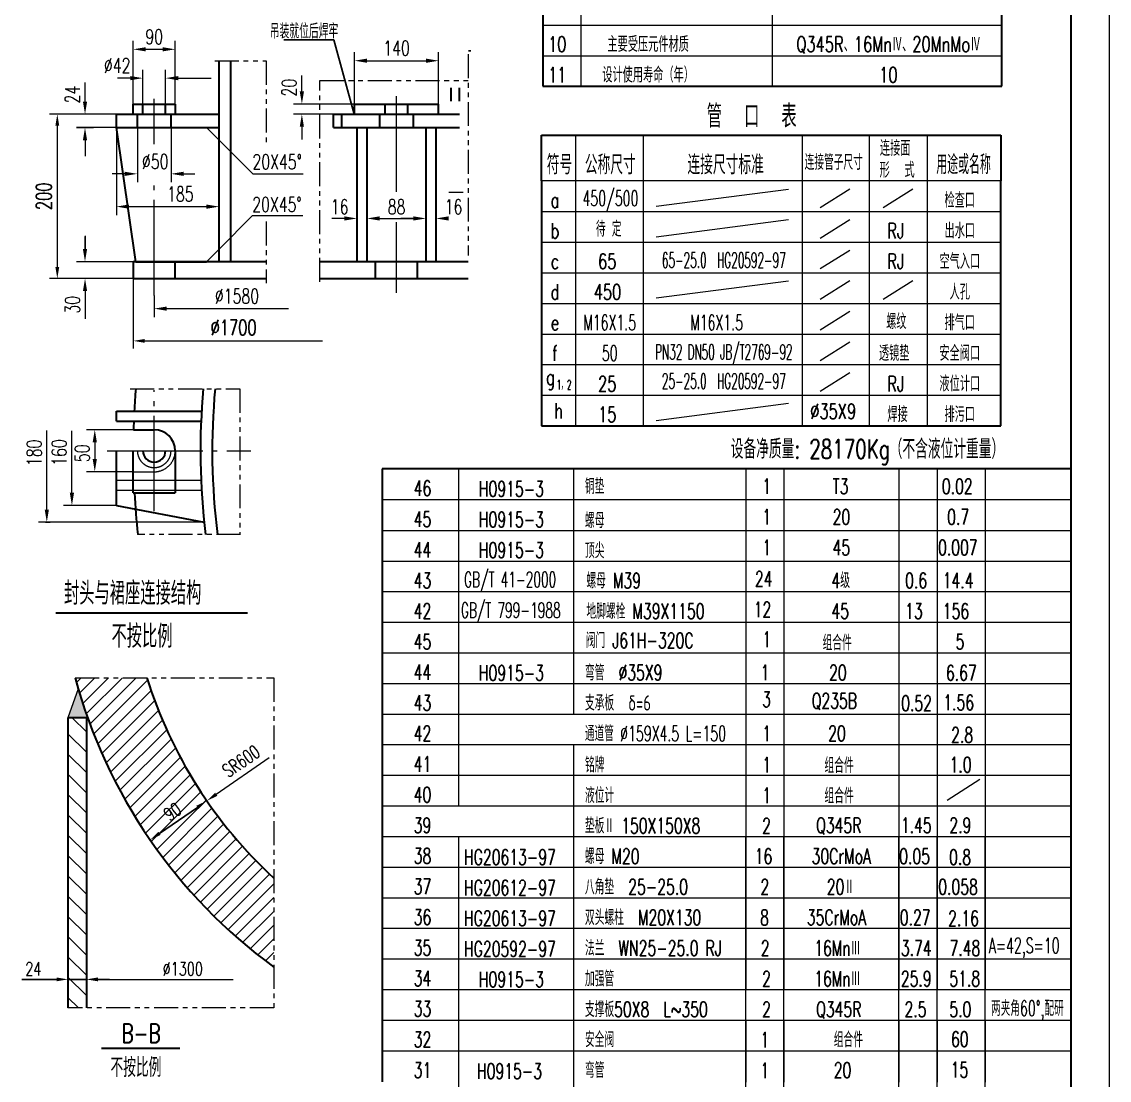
# Model space of a CAD drawing. Header units: millimetres. Extents: x -46692 to 54634, y -206081 to -6208.
# Drawn here: x 51792 to 54634, y -11484 to -8718 of the extents above; entities that cross this region are included whole.
import ezdxf
from ezdxf.enums import TextEntityAlignment as Align

# ---------------------------------------------------------------- set-up
doc = ezdxf.new("R2010")
doc.units = ezdxf.units.MM
doc.header["$LTSCALE"] = 100
for name, pattern in [('CENTER', [6.25, 5, -0.5, 0.25, -0.5]), ('DASHDOT-M', [36, 30, -3, 0, -3]), ('DASHDOT-S', [14, 10, -2, 0, -2]), ('DASHED', [5, 4, -1]), ('PHANTOM', [2.5, 1.25, -0.25, 0.25, -0.25, 0.25, -0.25])]:
    doc.linetypes.add(name, pattern=pattern)
doc.layers.get('0').update_dxf_attribs({"linetype": 'CONTINUOUS', "lineweight": 20})
doc.layers.get('DEFPOINTS').update_dxf_attribs({"linetype": 'CONTINUOUS', "lineweight": 20})
for name, color, linetype in [('$RECOVER_041021080851-26', 7, 'CONTINUOUS'), ('$RECOVER_041021080851-27', 7, 'CONTINUOUS'), ('$RECOVER_041021080851-32', 7, 'CONTINUOUS'), ('$RECOVER_041021080851-33', 7, 'CONTINUOUS')]:
    doc.layers.add(name, color=color, linetype=linetype)
for name, color, linetype, lineweight in [('1', 7, 'CONTINUOUS', 20), ('2', 4, 'CONTINUOUS', 35), ('3中心线层', 1, 'CENTER', 20), ('4虚线层', 6, 'DASHED', 20), ('5剖面线层', 2, 'CONTINUOUS', 20), ('9双点划线层', 6, 'PHANTOM', 20), ('CDR_DIM', 7, 'CONTINUOUS', 20), ('CDR_DWG3', 1, 'DASHDOT-M', 20), ('CDR_TEXT', 7, 'CONTINUOUS', 20)]:
    doc.layers.add(name, color=color, linetype=linetype, lineweight=lineweight)
doc.styles.add('HZ', font='romans.shx', dxfattribs={"width": 0.7, "bigfont": 'HZ.shx'})
doc.styles.get("Standard").update_dxf_attribs({"font": 'isocp.shx', "width": 0.707, "bigfont": 'hztxt.shx'})
doc.dimstyles.get("Standard").update_dxf_attribs({"dimtxt": 0.18, "dimasz": 0.18, "dimexe": 0.18, "dimexo": 0.0625, "dimgap": 0.09, "dimtad": 0, "dimtih": 1, "dimtoh": 1, "dimdec": 4, "dimzin": 0, "dimdsep": 46, "dimtxsty": 'Standard', "dimcen": 0.09, "dimadec": 0, "dimazin": 0, "dimtfac": 1, "dimtdec": 4, "dimtofl": 0, "dimtmove": 0, "dimatfit": 3, "dimfxl": 0, "dimtolj": 1, "dimtzin": 0, "dimarcsym": 0})

# ---------------------------------------------------------------- blocks, each defined once
blk = doc.blocks.new('*D113')
at = {"layer": 'CDR_DIM', "color": 0, "lineweight": -2, "ltscale": 0.05}
for p, q in [((52275.6, -10754.1), (52278.4, -10758.3)), ((52250.9, -10771.2), (52152, -10839.2)), ((52127.3, -10856.2), (52130.1, -10860.3))]:
    blk.add_line(p, q, dxfattribs=at)
at = {"layer": 'CDR_DIM', "color": 0, "ltscale": 0.05}
for points in [[(52248, -10767), (52253.7, -10775.3), (52275.6, -10754.1)], [(52149.2, -10835.1), (52154.8, -10843.3), (52127.3, -10856.2)]]:
    blk.add_solid(points, dxfattribs=at)
at = {"layer": 'DEFPOINTS', "color": 0, "ltscale": 0.05}
for p in [(52275.6, -10754.1), (52127.3, -10856.2), (52127.3, -10856.2)]:
    blk.add_point(p, dxfattribs=at)
at = {"layer": 'CDR_DIM', "color": 0, "ltscale": 0.05, "insert": (52185.9, -10782.5), "char_height": 35, "attachment_point": 5, "rotation": 34.529, "style": 'HZ'}
blk.add_mtext('\\A1;90', dxfattribs=at)
blk = doc.blocks.new('*D44')
at = {"layer": 'CDR_DIM', "color": 0, "lineweight": -2, "ltscale": 0.05}
for p, q in [((51882.9, -11220.8), (51792, -11220.8)), ((51912.9, -11220.8), (51912.9, -11215.8)), ((51960.9, -11220.8), (51912.9, -11220.8)), ((51960.9, -11220.8), (51960.9, -11225.8)), ((51990.9, -11220.8), (52020.9, -11220.8))]:
    blk.add_line(p, q, dxfattribs=at)
at = {"layer": 'CDR_DIM', "color": 0, "ltscale": 0.05}
for points in [[(51882.9, -11215.8), (51882.9, -11225.8), (51912.9, -11220.8)], [(51990.9, -11215.8), (51990.9, -11225.8), (51960.9, -11220.8)]]:
    blk.add_solid(points, dxfattribs=at)
at = {"layer": 'DEFPOINTS', "color": 0, "ltscale": 0.05}
for p in [(51912.9, -11220.8), (51912.9, -11220.8), (51960.9, -11220.8)]:
    blk.add_point(p, dxfattribs=at)
at = {"layer": 'CDR_DIM', "color": 0, "ltscale": 0.05, "insert": (51822.4, -11193.3), "char_height": 35, "attachment_point": 5, "style": 'HZ'}
blk.add_mtext('\\A1;24', dxfattribs=at)

msp = doc.modelspace()

# ---------------------------------------------------------------- hatches: boundary and pattern name
at = {"layer": '5剖面线层', "ltscale": 0.05}
h = msp.add_hatch(dxfattribs=at)
h.set_pattern_fill('ANSI31', color=256, scale=8, style=0)
h.set_pattern_definition([(45, (-3969.93, -1656.022), (-17.960512, 17.960512), [])])
h.paths.add_polyline_path([(52450.378, -11188.454), (52450.378, -10955.831, -0.13123948), (52119.055, -10432.633), (51931.624, -10432.633, 0.17092379)])
h.paths.add_polyline_path([(52147.431, -10777.082), (52194.527, -10744.679), (52224.285, -10787.93), (52177.189, -10820.334)], flags=24)
at = {"layer": 'CDR_DIM', "ltscale": 0.05}
h = msp.add_hatch(dxfattribs=at)
h.set_pattern_fill('ANSI38', color=256, style=0)
h.set_pattern_definition([(45, (34300.463, 174616.28945), (-0.08838834765, 0.08838834765), []), (135, (34300.463, 174616.28945), (-0.265165042945, 0.08838834765), [0.3125, -0.1875])])
h.paths.add_polyline_path([(51939.583, -10460.993), (51912.859, -10536.993), (51964.198, -10536.993, -0.01447528)])

# ---------------------------------------------------------------- linework, layer by layer
at = {"layer": '$RECOVER_041021080851-26'}
for p, q in [((52274.615, -8994.48), (52307.582, -9027.447)), ((52307.582, -9312.064), (52274.615, -9345.031))]:
    msp.add_line(p, q, dxfattribs=at)
at = {"layer": '$RECOVER_041021080851-32'}
for p, q in [((52607.206, -8765.439), (52476.597, -8765.439)), ((52660.53, -8959.307), (52607.206, -8765.333))]:
    msp.add_line(p, q, dxfattribs=at)
at = {"layer": '$RECOVER_041021080851-33'}
msp.add_line((52959.62, -8793.728), (52965.115, -8793.728), dxfattribs=at)
for p, q in [((53253.175, -8646.577), (53253.175, -8726.577)), ((53753.175, -8646.577), (53753.175, -8726.577)), ((53153.175, -8726.577), (54353.175, -8726.577)), ((53253.175, -8726.577), (53253.175, -8806.577)), ((53753.175, -8726.577), (53753.175, -8806.577)), ((53153.175, -8806.577), (54353.175, -8806.577)), ((53253.175, -8806.577), (53253.175, -8886.577)), ((53753.175, -8806.577), (53753.175, -8886.577)), ((53239.353, -9014.044), (53239.353, -9134.044)), ((53415.517, -9014.044), (53415.517, -9134.044)), ((53831.24, -9014.044), (53831.24, -9134.044)), ((54006.447, -9014.044), (54006.447, -9134.044)), ((54157.85, -9014.044), (54157.85, -9134.044)), ((54350.476, -9134.044), (53150.476, -9134.044)), ((53239.353, -9134.044), (53239.353, -9214.044)), ((53415.517, -9134.044), (53415.517, -9214.044)), ((53831.24, -9134.044), (53831.24, -9214.044)), ((54006.447, -9134.044), (54006.447, -9214.044)), ((54157.85, -9134.044), (54157.85, -9214.044)), ((53449.466, -9199.768), (53795.876, -9155.004)), ((53878.373, -9203.076), (53955.829, -9154.449)), ((54042.527, -9203.076), (54119.982, -9154.449)), ((53150.476, -9214.044), (54350.476, -9214.044)), ((53239.353, -9214.044), (53239.353, -9294.044)), ((53415.517, -9214.044), (53415.517, -9294.044)), ((53449.466, -9279.768), (53795.876, -9235.004)), ((53831.24, -9214.044), (53831.24, -9294.044)), ((53878.373, -9283.076), (53955.829, -9234.449)), ((54006.447, -9214.044), (54006.447, -9294.044)), ((54157.85, -9214.044), (54157.85, -9294.044)), ((53150.476, -9294.044), (54350.476, -9294.044)), ((53239.353, -9294.044), (53239.353, -9374.044)), ((53415.517, -9294.044), (53415.517, -9374.044)), ((53831.24, -9294.044), (53831.24, -9374.044)), ((53878.373, -9363.076), (53955.829, -9314.449)), ((54006.447, -9294.044), (54006.447, -9374.044)), ((54157.85, -9294.044), (54157.85, -9374.044)), ((53150.476, -9374.044), (54350.476, -9374.044)), ((53239.353, -9374.044), (53239.353, -9454.044)), ((53415.517, -9374.044), (53415.517, -9454.044)), ((53831.24, -9374.044), (53831.24, -9454.044)), ((54006.447, -9374.044), (54006.447, -9454.044)), ((54157.85, -9374.044), (54157.85, -9454.044)), ((53449.466, -9439.768), (53795.876, -9395.004)), ((53878.373, -9443.076), (53955.829, -9394.449)), ((54042.527, -9443.076), (54119.982, -9394.449)), ((53150.476, -9454.044), (54350.476, -9454.044)), ((53239.353, -9454.044), (53239.353, -9534.044)), ((53415.517, -9454.044), (53415.517, -9534.044)), ((53831.24, -9454.044), (53831.24, -9534.044)), ((54006.447, -9454.044), (54006.447, -9614.044)), ((54157.85, -9454.044), (54157.85, -9534.044)), ((53878.373, -9523.076), (53955.829, -9474.449)), ((53150.476, -9534.044), (54350.476, -9534.044)), ((53239.353, -9534.044), (53239.353, -9614.044)), ((53415.517, -9534.044), (53415.517, -9614.044)), ((53831.24, -9534.044), (53831.24, -9614.044)), ((54006.447, -9534.044), (54006.447, -9694.044)), ((54157.85, -9534.044), (54157.85, -9614.044)), ((53878.373, -9603.076), (53955.829, -9554.449)), ((53150.476, -9614.044), (54350.476, -9614.044)), ((53239.353, -9614.044), (53239.353, -9694.044)), ((53415.517, -9614.044), (53415.517, -9694.044)), ((53831.24, -9614.044), (53831.24, -9694.044)), ((54006.447, -9614.044), (54006.447, -9774.044)), ((54157.85, -9614.044), (54157.85, -9694.044)), ((53878.373, -9683.076), (53955.829, -9634.449)), ((53150.476, -9694.044), (54350.476, -9694.044)), ((53239.353, -9694.044), (53239.353, -9774.044)), ((53415.517, -9694.044), (53415.517, -9774.044)), ((53449.466, -9759.768), (53795.876, -9715.004)), ((53831.24, -9694.044), (53831.24, -9774.044)), ((54006.447, -9694.044), (54006.447, -9774.044)), ((54157.85, -9694.044), (54157.85, -9774.044)), ((54533.627, -10128.147), (52733.627, -10128.147)), ((54533.627, -10208.147), (52733.627, -10208.147)), ((54533.627, -10288.147), (52733.627, -10288.147)), ((54533.627, -10448.147), (52733.627, -10448.147)), ((54533.627, -10528.147), (52733.627, -10528.147)), ((54533.627, -10608.147), (52733.627, -10608.147)), ((54533.627, -10768.147), (52733.627, -10768.147)), ((54533.627, -10848.147), (52733.627, -10848.147)), ((54533.627, -10928.147), (52733.627, -10928.147)), ((54533.627, -11008.147), (52733.627, -11008.147)), ((54533.627, -11088.147), (52733.627, -11088.147)), ((54533.627, -11168.147), (52733.627, -11168.147)), ((54533.627, -11248.147), (52733.627, -11248.147)), ((54533.627, -11328.147), (52733.627, -11328.147)), ((54533.627, -11408.147), (52733.627, -11408.147))]:
    msp.add_line(p, q)
at = {"layer": '1'}
msp.add_line((54633.627, -6208.147), (54633.627, -14608.147), dxfattribs=at)
at = {"layer": '2'}
for p, q in [((54533.627, -6308.147), (54533.627, -14508.147)), ((53153.175, -8646.577), (53153.175, -8726.577)), ((54353.175, -8726.577), (54353.175, -8646.577)), ((53153.175, -8726.577), (53153.175, -8806.577)), ((54353.175, -8806.577), (54353.175, -8726.577)), ((53153.175, -8806.577), (53153.175, -8886.577)), ((54353.175, -8886.577), (54353.175, -8806.577)), ((52307.582, -9345.031), (52307.582, -8819.976)), ((52338.351, -9345.031), (52338.351, -8819.976)), ((52914.29, -8925.677), (52914.29, -8890.513)), ((52936.269, -8925.677), (52936.269, -8890.513)), ((53153.175, -8886.577), (54353.175, -8886.577)), ((52083.188, -8959.315), (52083.188, -8932.942)), ((52083.188, -8932.942), (52193.078, -8932.942)), ((52108.463, -8959.315), (52108.463, -8932.942)), ((52167.803, -8959.315), (52167.803, -8932.942)), ((52193.078, -8932.942), (52193.078, -8959.315)), ((52661.543, -8959.315), (52661.543, -8932.942)), ((52661.543, -8932.942), (52881.323, -8932.942)), ((52741.763, -8959.315), (52741.763, -8932.942)), ((52801.104, -8959.315), (52801.104, -8932.942)), ((52881.323, -8959.315), (52881.323, -8932.942)), ((52039.232, -8994.48), (52039.232, -8959.315)), ((52039.232, -8959.315), (52307.582, -8959.315)), ((52094.177, -8994.48), (52094.177, -8959.315)), ((52182.089, -8994.48), (52182.089, -8959.315)), ((52606.598, -8994.48), (52606.598, -8959.315)), ((52606.598, -8959.315), (52936.269, -8959.315)), ((52628.576, -8994.48), (52628.576, -8959.315)), ((52727.477, -8994.48), (52727.477, -8959.315)), ((52815.389, -8994.48), (52815.389, -8959.315)), ((52089.781, -9345.031), (52039.232, -8994.48)), ((52039.232, -8994.48), (52307.582, -8994.48)), ((52606.598, -8994.48), (52936.269, -8994.48)), ((52668.137, -9345.031), (52668.137, -8994.48)), ((52694.51, -9345.031), (52694.51, -8994.48)), ((52848.356, -9345.031), (52848.356, -8994.48)), ((52874.73, -9345.031), (52874.73, -8994.48)), ((53150.476, -9014.044), (54350.476, -9014.044)), ((53150.476, -9134.044), (53150.476, -9014.044)), ((54350.476, -9014.044), (54350.476, -9134.044)), ((53150.476, -9134.044), (53150.476, -9214.044)), ((54350.476, -9214.044), (54350.476, -9134.044)), ((53150.476, -9214.044), (53150.476, -9294.044)), ((54350.476, -9294.044), (54350.476, -9214.044)), ((53150.476, -9294.044), (53150.476, -9374.044)), ((54350.476, -9374.044), (54350.476, -9294.044)), ((52083.188, -9345.031), (52083.188, -9388.987)), ((52430.918, -9345.031), (52083.188, -9345.031)), ((52089.781, -9345.031), (52274.615, -9345.031)), ((52193.078, -9388.987), (52193.078, -9345.031)), ((52958.227, -9345.031), (52571.189, -9345.031)), ((52716.488, -9388.987), (52716.488, -9345.031)), ((52826.378, -9388.987), (52826.378, -9345.031)), ((53150.476, -9374.044), (53150.476, -9454.044)), ((54350.476, -9454.044), (54350.476, -9374.044)), ((52083.188, -9388.987), (52430.918, -9388.987)), ((52571.189, -9388.987), (52958.227, -9388.987)), ((53150.476, -9454.044), (53150.476, -9534.044)), ((54350.476, -9534.044), (54350.476, -9454.044)), ((53150.476, -9534.044), (53150.476, -9614.044)), ((54350.476, -9614.044), (54350.476, -9534.044)), ((53150.476, -9614.044), (53150.476, -9694.044)), ((54350.476, -9694.044), (54350.476, -9614.044)), ((53150.476, -9694.044), (53150.476, -9774.044)), ((54350.476, -9774.044), (54350.476, -9694.044)), ((52039.232, -9762.209), (52039.232, -9735.835)), ((52039.232, -9735.835), (52261.997, -9735.835)), ((52039.232, -9762.209), (52260.666, -9762.209)), ((53150.476, -9774.044), (54350.476, -9774.044)), ((52083.956, -9784.187), (52138.133, -9784.187)), ((52039.232, -9981.989), (52039.232, -9839.132)), ((52083.188, -9949.022), (52083.188, -9839.132)), ((52193.078, -9839.132), (52193.078, -9949.022)), ((52733.627, -9886.255), (52733.627, -11248.147)), ((54533.627, -9886.255), (52733.627, -9886.255)), ((52083.188, -9949.022), (52193.078, -9949.022)), ((52039.232, -9981.989), (52268.804, -10026.057)), ((51880.978, -10263.036), (52381.664, -10263.036)), ((51912.859, -10536.993), (51912.859, -11295.395)), ((51964.198, -10536.993), (51912.859, -10536.993)), ((51960.859, -10536.993), (51960.859, -11295.395)), ((52733.627, -10848.147), (52733.627, -11328.147)), ((52733.627, -10928.147), (52733.627, -11408.147)), ((52000.721, -11400.75), (52205.202, -11400.75)), ((52733.627, -11408.147), (52733.627, -11488.147))]:
    msp.add_line(p, q, dxfattribs=at)
for centre, radius, start, end in [((54048.023, -9839.132), 1964.835, 175.270104, 176.986416), ((54048.023, -9839.132), 1789.011, 174.804029, 187.023401), ((54048.023, -9839.132), 1758.242, 174.712843, 187.146946), ((54048.023, -9839.132), 1964.835, 177.756303, 178.39756), ((52138.133, -9839.132), 54.945, 0, 90), ((52138.133, -9839.132), 29.67, 180, 0), ((54048.023, -9839.132), 1964.835, 183.206135, 186.392157), ((53264.198, -10073.959), 1380, 195.064614, 233.862535), ((53264.198, -10073.959), 1200, 197.391211, 227.298161)]:
    msp.add_arc(centre, radius, start, end, dxfattribs=at)
at = {"layer": '3中心线层', "ltscale": 0.5}
for p, q in [((52771.433, -9162.092), (52771.433, -8888.986)), ((52138.133, -9432.943), (52138.133, -9132.191)), ((52771.433, -9426.618), (52771.433, -9241.549)), ((52138.133, -9997.444), (52138.133, -9680.819)), ((52015.566, -9839.132), (52390.354, -9839.132))]:
    msp.add_line(p, q, dxfattribs=at)
at = {"layer": '4虚线层'}
for p, q in [((52039.232, -9916.055), (52260.666, -9916.055)), ((52083.188, -9894.077), (52138.133, -9894.077)), ((52039.232, -9942.428), (52261.997, -9942.428))]:
    msp.add_line(p, q, dxfattribs=at)
for radius, start in [(43.956, 180), (54.945, 270)]:
    msp.add_arc((52138.133, -9839.132), radius, start, 0, dxfattribs=at)
at = {"layer": '9双点划线层', "ltscale": 0.5}
for p, q in [((52958.227, -8802.767), (52958.227, -9328.977)), ((52296.577, -8819.976), (52430.918, -8819.976)), ((52430.918, -8819.976), (52430.918, -9034.03)), ((52571.189, -9397.779), (52571.189, -8871.569)), ((52571.189, -8871.569), (52958.227, -8871.569)), ((52430.918, -9240.165), (52430.918, -9401.108)), ((52075.551, -9677.114), (52361.571, -9677.114)), ((52361.571, -9677.114), (52361.571, -10057.883)), ((52363.348, -10057.883), (52094.706, -10057.883)), ((51931.624, -10432.633), (52450.378, -10432.633)), ((52450.378, -10432.633), (52450.378, -11295.395)), ((52450.378, -11295.395), (51912.859, -11295.395))]:
    msp.add_line(p, q, dxfattribs=at)
at = {"layer": 'CDR_DIM'}
for p, q in [((52083.188, -8932.942), (52083.188, -8767.886)), ((52193.078, -8932.942), (52193.078, -8767.886)), ((52116.155, -8789.864), (52160.111, -8789.864)), ((52661.543, -8932.942), (52661.543, -8797.692)), ((52881.323, -8932.942), (52881.323, -8797.692)), ((52694.51, -8819.67), (52848.356, -8819.67)), ((52075.496, -8865.264), (52042.528, -8865.264)), ((52108.463, -8932.942), (52108.463, -8843.286)), ((52167.803, -8932.942), (52167.803, -8843.286)), ((52200.77, -8865.264), (52282.307, -8865.264)), ((52282.307, -8865.264), (52286.729, -8865.264)), ((52523.969, -8867.008), (52523.969, -8858.107)), ((51957.319, -8893.381), (51957.319, -8876.614)), ((51957.319, -8926.348), (51957.319, -8893.381)), ((52523.969, -8899.975), (52523.969, -8867.008)), ((52661.543, -8932.942), (52501.991, -8932.942)), ((51935.341, -8959.315), (51864.885, -8959.315)), ((52039.232, -8959.315), (51935.341, -8959.315)), ((52606.598, -8959.315), (52501.991, -8959.315)), ((51884.885, -8989.315), (51884.885, -9358.987)), ((52039.232, -8994.48), (51935.341, -8994.48)), ((51935.341, -8994.48), (51979.297, -8994.48)), ((52039.232, -8994.48), (52039.232, -9223.046)), ((52094.177, -8994.48), (52094.177, -9137.348)), ((52182.089, -8994.48), (52182.089, -9137.348)), ((52523.969, -8992.282), (52523.969, -9025.249)), ((51957.319, -9027.447), (51957.319, -9060.414)), ((51957.319, -9027.447), (51957.319, -9069.06)), ((52307.582, -9027.447), (52395.47, -9115.335)), ((52061.21, -9115.37), (52028.243, -9115.37)), ((52215.056, -9115.37), (52243.861, -9115.37)), ((52395.47, -9115.335), (52527.338, -9115.335)), ((52907.697, -9163.143), (52940.664, -9163.143)), ((52940.664, -9163.143), (52945.249, -9163.143)), ((52072.199, -9201.068), (52274.615, -9201.068)), ((52307.582, -9312.064), (52394.972, -9224.673)), ((52394.972, -9224.673), (52526.84, -9224.673)), ((52635.17, -9231.946), (52602.203, -9231.946)), ((52727.477, -9231.946), (52815.389, -9231.946)), ((52815.389, -9231.946), (52782.422, -9231.946)), ((52694.51, -9345.031), (52694.51, -9250.428)), ((52848.356, -9256.932), (52848.356, -9250.428)), ((52848.356, -9256.932), (52848.356, -9250.428)), ((52874.73, -9256.932), (52874.73, -9250.428)), ((51957.319, -9277.111), (51957.319, -9312.064)), ((51957.319, -9312.064), (51957.319, -9279.097)), ((52089.781, -9345.031), (51935.341, -9345.031)), ((52089.781, -9345.031), (51935.341, -9345.031)), ((51935.341, -9388.987), (51864.885, -9388.987)), ((52083.188, -9388.987), (51935.341, -9388.987)), ((52083.188, -9388.987), (52083.188, -9571.974)), ((51957.319, -9421.954), (51957.319, -9454.921)), ((52138.133, -9432.943), (52138.133, -9489.702)), ((51957.319, -9454.921), (51957.319, -9494.051)), ((52171.1, -9467.724), (52489.245, -9467.724)), ((52113.188, -9551.974), (52578.009, -9551.974)), ((51857.499, -9960.123), (51857.499, -9785.895)), ((51923.095, -9949.022), (51923.095, -9786.875)), ((52083.956, -9784.187), (51960.867, -9784.187)), ((51982.845, -9817.154), (51982.845, -9874.455)), ((52083.956, -9894.077), (51960.867, -9894.077)), ((51857.499, -9993.09), (51857.499, -9960.123)), ((52039.232, -9981.989), (51901.117, -9981.989)), ((52268.804, -10026.057), (51835.521, -10026.057)), ((51854.356, -10026.057), (51866.505, -10026.057))]:
    msp.add_line(p, q, dxfattribs=at)
at = {"layer": 'CDR_DIM', "ltscale": 0.05}
for p, q in [((51939.583, -10460.993), (51912.859, -10536.993)), ((51960.859, -10573.758), (51924.094, -10536.993)), ((51960.859, -10626.791), (51912.859, -10578.791)), ((51960.859, -10679.824), (51912.859, -10631.824)), ((52438.944, -10641.756), (52300.306, -10737.143)), ((51960.859, -10732.857), (51912.859, -10684.857)), ((51960.859, -10785.89), (51912.859, -10737.89)), ((51960.859, -10838.923), (51912.859, -10790.923)), ((51960.859, -10891.956), (51912.859, -10843.956)), ((51960.859, -10944.989), (51912.859, -10896.989)), ((51960.859, -10998.022), (51912.859, -10950.022)), ((51960.859, -11051.055), (51912.859, -11003.055)), ((51960.859, -11104.088), (51912.859, -11056.088)), ((51960.859, -11157.121), (51912.859, -11109.121)), ((51960.859, -11210.154), (51912.859, -11162.154)), ((51960.859, -11263.187), (51912.859, -11215.187)), ((51990.859, -11220.832), (52344.44, -11220.832)), ((51940.034, -11295.395), (51912.859, -11268.22)), ((51960.859, -11263.187), (51960.859, -11295.395))]:
    msp.add_line(p, q, dxfattribs=at)
at = {"layer": 'CDR_DIM'}
for points in [[(52116.155, -8784.37), (52116.155, -8795.359), (52083.188, -8789.864)], [(52160.111, -8784.37), (52160.111, -8795.359), (52193.078, -8789.864)], [(52694.51, -8814.175), (52694.51, -8825.164), (52661.543, -8819.67)], [(52848.356, -8814.175), (52848.356, -8825.164), (52881.323, -8819.67)], [(52075.496, -8859.77), (52075.496, -8870.759), (52108.463, -8865.264)], [(52200.77, -8859.77), (52200.77, -8870.759), (52167.803, -8865.264)], [(52518.474, -8899.975), (52529.463, -8899.975), (52523.969, -8932.942)], [(51951.825, -8926.348), (51962.814, -8926.348), (51957.319, -8959.315)], [(51879.885, -8989.315), (51889.885, -8989.315), (51884.885, -8959.315)], [(52518.474, -8992.282), (52529.463, -8992.282), (52523.969, -8959.315)], [(51951.825, -9027.447), (51962.814, -9027.447), (51957.319, -8994.48)], [(51951.825, -9027.447), (51962.814, -9027.447), (51957.319, -8994.48)], [(52061.21, -9109.876), (52061.21, -9120.865), (52094.177, -9115.37)], [(52215.056, -9109.876), (52215.056, -9120.865), (52182.089, -9115.37)], [(52072.199, -9195.574), (52072.199, -9206.563), (52039.232, -9201.068)], [(52274.615, -9195.574), (52274.615, -9206.563), (52307.582, -9201.068)], [(52635.17, -9226.451), (52635.17, -9237.44), (52668.137, -9231.946)], [(52727.477, -9226.451), (52727.477, -9237.44), (52694.51, -9231.946)], [(52815.389, -9226.451), (52815.389, -9237.44), (52848.356, -9231.946)], [(52815.389, -9226.451), (52815.389, -9237.44), (52848.356, -9231.946)], [(52907.697, -9226.451), (52907.697, -9237.44), (52874.73, -9231.946)], [(51951.825, -9312.064), (51962.814, -9312.064), (51957.319, -9345.031)], [(51951.825, -9312.064), (51962.814, -9312.064), (51957.319, -9345.031)], [(51879.885, -9358.987), (51889.885, -9358.987), (51884.885, -9388.987)], [(51951.825, -9421.954), (51962.814, -9421.954), (51957.319, -9388.987)], [(52171.1, -9462.23), (52171.1, -9473.219), (52138.133, -9467.724)], [(52113.188, -9546.974), (52113.188, -9556.974), (52083.188, -9551.974)], [(51977.351, -9817.154), (51988.34, -9817.154), (51982.845, -9784.187)], [(51977.351, -9861.11), (51988.34, -9861.11), (51982.845, -9894.077)], [(51917.601, -9949.022), (51928.59, -9949.022), (51923.095, -9981.989)], [(51852.005, -9993.09), (51862.994, -9993.09), (51857.499, -10026.057)]]:
    msp.add_solid(points, dxfattribs=at)
at = {"layer": 'CDR_DIM', "ltscale": 0.05}
msp.add_solid([(52297.472, -10733.024), (52303.14, -10741.262), (52275.591, -10754.148)], dxfattribs=at)
at = {"layer": 'CDR_DWG3', "linetype": 'DASHDOT-S'}
msp.add_line((52138.133, -9037.538), (52138.133, -8919.322), dxfattribs=at)
at = {"layer": 'CDR_TEXT'}
for p, q in [((52933.627, -9887.201), (52933.627, -9969.093)), ((52933.627, -9887.201), (52933.627, -9968.147)), ((53233.627, -9887.201), (53233.627, -10448.147)), ((53683.627, -9887.201), (53683.627, -10207.201)), ((53783.627, -9887.201), (53783.627, -10207.201)), ((54083.627, -9887.201), (54083.627, -10207.201)), ((54183.627, -9887.201), (54183.627, -10207.201)), ((54309.572, -9887.201), (54309.572, -10207.201)), ((54533.627, -9967.201), (52733.627, -9967.201)), ((52933.627, -9968.147), (52933.627, -10369.093)), ((53683.627, -9967.201), (53683.627, -10368.147)), ((53783.627, -9967.201), (53783.627, -10368.147)), ((54083.627, -9967.201), (54083.627, -10368.147)), ((54183.627, -9967.201), (54183.627, -10368.147)), ((54309.572, -9967.201), (54309.572, -10368.147)), ((54533.627, -10048.147), (52733.627, -10048.147)), ((53683.627, -10208.147), (53683.627, -10448.147)), ((53783.627, -10208.147), (53783.627, -10448.147)), ((54083.627, -10208.147), (54083.627, -10448.147)), ((54183.627, -10208.147), (54183.627, -10448.147)), ((54309.572, -10208.147), (54309.572, -10448.147)), ((54533.627, -10368.147), (52733.627, -10368.147)), ((52933.627, -10369.093), (52933.627, -10449.093)), ((53233.627, -10368.147), (53233.627, -10528.147)), ((53683.627, -10368.147), (53683.627, -10528.147)), ((53783.627, -10368.147), (53783.627, -10528.147)), ((54083.627, -10368.147), (54083.627, -10528.147)), ((54183.627, -10368.147), (54183.627, -10528.147)), ((54309.572, -10368.147), (54309.572, -10528.147)), ((52933.627, -10449.093), (52933.627, -10689.093)), ((53683.627, -10529.093), (53683.627, -10689.093)), ((53783.627, -10529.093), (53783.627, -10689.093)), ((54083.627, -10529.093), (54083.627, -10689.093)), ((54183.627, -10529.093), (54183.627, -10689.093)), ((54309.572, -10529.093), (54309.572, -10689.093)), ((53233.627, -10608.147), (53233.627, -13888.147)), ((53683.627, -10609.093), (53683.627, -10769.093)), ((53783.627, -10609.093), (53783.627, -10769.093)), ((54083.627, -10609.093), (54083.627, -10769.093)), ((54183.627, -10609.093), (54183.627, -10769.093)), ((54309.572, -10609.093), (54309.572, -10769.093)), ((54533.627, -10688.147), (52733.627, -10688.147)), ((52933.627, -10689.093), (52933.627, -10769.093)), ((54209.939, -10752.379), (54295.881, -10697.789)), ((53683.627, -10768.147), (53683.627, -10848.147)), ((53783.627, -10768.147), (53783.627, -10848.147)), ((54083.627, -10768.147), (54083.627, -10848.147)), ((54183.627, -10768.147), (54183.627, -10848.147)), ((54309.572, -10768.147), (54309.572, -10848.147)), ((52933.627, -10848.147), (52933.627, -13888.147)), ((52933.627, -10849.093), (52933.627, -10929.093)), ((53683.627, -14008.147), (53683.627, -10848.147)), ((53683.627, -10849.093), (53683.627, -11009.093)), ((53783.627, -14008.147), (53783.627, -10848.147)), ((53783.627, -10849.093), (53783.627, -11009.093)), ((54083.627, -14008.147), (54083.627, -10848.147)), ((54083.627, -10849.093), (54083.627, -11009.093)), ((54183.627, -13948.147), (54183.627, -10848.147)), ((54183.627, -10849.093), (54183.627, -11009.093)), ((54309.572, -14008.147), (54309.572, -10848.147)), ((54309.572, -10849.093), (54309.572, -11009.093)), ((52933.627, -10929.093), (52933.627, -11009.093)), ((53683.627, -10929.093), (53683.627, -11089.093)), ((53683.627, -10929.093), (53683.627, -11089.093)), ((53783.627, -10929.093), (53783.627, -11089.093)), ((53783.627, -10929.093), (53783.627, -11089.093)), ((54083.627, -10929.093), (54083.627, -11089.093)), ((54083.627, -10929.093), (54083.627, -11089.093)), ((54183.627, -10929.093), (54183.627, -11089.093)), ((54183.627, -10929.093), (54183.627, -11089.093)), ((54309.572, -10929.093), (54309.572, -11089.093)), ((54309.572, -10929.093), (54309.572, -11089.093)), ((52933.627, -11009.093), (52933.627, -11089.093)), ((52933.627, -11089.093), (52933.627, -11169.093)), ((53683.627, -11089.093), (53683.627, -11249.093)), ((53783.627, -11089.093), (53783.627, -11249.093)), ((54083.627, -11089.093), (54083.627, -11249.093)), ((54183.627, -11089.093), (54183.627, -11249.093)), ((54309.572, -11089.093), (54309.572, -11249.093)), ((52933.627, -11169.093), (52933.627, -11249.093)), ((52933.627, -11249.093), (52933.627, -11329.093)), ((53683.627, -11329.093), (53683.627, -11489.093)), ((53783.627, -11329.093), (53783.627, -11489.093)), ((54083.627, -11329.093), (54083.627, -11489.093)), ((54183.627, -11329.093), (54183.627, -11489.093)), ((54309.572, -11329.093), (54309.572, -11489.093)), ((52933.627, -11409.093), (52933.627, -11489.093))]:
    msp.add_line(p, q, dxfattribs=at)

# ---------------------------------------------------------------- texts
at = {"layer": '$RECOVER_041021080851-27', "style": 'HZ', "width": 0.7}
msp.add_text('吊装就位后焊牢', height=38.4615, dxfattribs=at).set_placement((52440.142, -8761.657))
at = {"style": 'HZ'}
for s, height, width, p in [('主要受压元件材质', 40, 0.7, (53428.748, -8796.577)), ('Q345R、16MnⅣ、20MnMoⅣ', 40, 0.7, (54056.491, -8796.577)), ('设计使用寿命（年）', 40, 0.7, (53428.748, -8876.577)), ('公称尺寸', 50, 0.7, (53329.947, -9116.545)), ('连接尺寸标准', 50, 0.7, (53631.285, -9116.545)), ('450/500', 40, 0.6, (53330.245, -9199.313)), ('待 定', 40, 0.6, (53325.77, -9279.313)), ('空气入口', 40, 0.7, (54243.076, -9364.044)), ('65', 40, 0.7, (53321.932, -9364.044)), ('450', 40, 0.7, (53322.617, -9444.044)), ('M16X1.5', 40, 0.6, (53328.381, -9524.044)), ('M16X1.5', 40, 0.6, (53607.733, -9524.044)), ('50', 40, 0.6, (53328.381, -9604.044)), ('PN32 DN50 JB/T2769-92', 40, 0.5, (53626.507, -9601.018)), ('安全阀口', 40, 0.7, (54243.076, -9604.044)), ('1，2', 25, 0.5, (53208.91, -9679.097)), ('25', 40, 0.7, (53321.932, -9684.044)), ('液位计口', 40, 0.7, (54243.076, -9684.044)), ('h', 40, 0.7, (53195.014, -9754.781)), ('15', 40, 0.7, (53321.932, -9764.044)), ('两夹角60%%d,配研', 40, 0.6, (54419.726, -11316.369))]:
    msp.add_text(s, height=height, dxfattribs=dict(at, width=width)).set_placement(p, align=Align.CENTER)
at = {"color": 7, "linetype": 'Continuous', "style": 'HZ'}
for s, height, width, p in [('管  口  表', 60, 0.7, (53581.961, -8994.703)), ('连接面', 40, 0.7, (54034.464, -9068.299)), ('连接管子尺寸', 40, 0.55, (53837.735, -9104.932)), ('封头与裙座连接结构', 60, 0.7, (51902.269, -10241.697)), ('不按比例', 60, 0.7, (52026.444, -10354.096))]:
    msp.add_text(s, height=height, dxfattribs=dict(at, width=width)).set_placement(p)
for s, width, p in [('符号', 0.7, (53197.112, -9116.545)), ('用途或名称', 0.6, (54252.977, -9116.127))]:
    msp.add_text(s, height=50, dxfattribs=dict(at, width=width)).set_placement(p, align=Align.CENTER)
at = {"style": 'HZ'}
for s, width, p in [('形  式', 0.7, (54033.445, -9125.272)), ('RJ', 0.7, (54053.785, -9284.044)), ('RJ', 0.7, (54053.785, -9364.044)), ('螺纹', 0.7, (54050.611, -9521.335)), ('透镜垫', 0.7, (54031.824, -9604.044)), ('RJ', 0.7, (54053.785, -9684.044)), ('%%C35X9', 0.7, (53852.419, -9756.081)), ('焊接', 0.7, (54053.785, -9764.044)), ('A=42,S=10', 0.6, (54318.784, -11152.271))]:
    msp.add_text(s, height=40, dxfattribs=dict(at, width=width)).set_placement(p)
at = {"layer": '1', "style": 'HZ', "width": 0.7}
for s, p in [('B-B', (52052.502, -11386.672)), ('不按比例', (52023.885, -11476.001))]:
    msp.add_text(s, height=50, dxfattribs=at).set_placement(p)
at = {"layer": 'CDR_DIM', "style": 'HZ', "width": 0.7}
for s, p in [('90', (52138.133, -8756.897)), ('140', (52771.433, -8786.703)), ('%%c42', (52041.444, -8832.297)), ('%%C50', (52140.789, -9083.266)), ('185', (52206.4, -9168.101)), ('16', (52622.614, -9201.677)), ('88', (52771.433, -9201.677)), ('16', (52920.253, -9201.677)), ('%%c1580', (52354.458, -9434.757))]:
    msp.add_text(s, height=38.4615, dxfattribs=at).set_placement(p, align=Align.MIDDLE)
for s, height, p in [('24', 38.4615, (51924.352, -8908.23)), ('20', 38.4615, (52491.002, -8889.991)), ('200', 40, (51849.885, -9174.151)), ('180', 38.4615, (51824.532, -9844.698)), ('160', 38.4615, (51890.128, -9843.718)), ('50', 38.4615, (51949.878, -9845.804))]:
    msp.add_text(s, height=height, rotation=90, dxfattribs=at).set_placement(p, align=Align.MIDDLE)
for s, height, p in [('20X45%%d', 38.4615, (52394.824, -9103.251)), ('20X45%%d', 38.4615, (52394.327, -9214.6)), ('设备净质量: 28170Kg（不含液位计重量）', 50, (53644.631, -9859.644))]:
    msp.add_text(s, height=height, dxfattribs=at).set_placement(p)
msp.add_text('30', height=38.4615, rotation=90, dxfattribs=at).set_placement((51924.352, -9457.524), align=Align.MIDDLE_CENTER)
msp.add_text('%%c1700', height=40, dxfattribs=at).set_placement((52345.598, -9516.974), align=Align.MIDDLE_CENTER)
at = {"layer": 'CDR_DIM', "ltscale": 0.05, "insert": (52365.239, -10650.507), "char_height": 35, "attachment_point": 5, "rotation": 34.529021, "style": 'HZ'}
msp.add_mtext('\\A1;SR600', dxfattribs=at)
at = {"layer": 'CDR_DIM', "ltscale": 0.05, "insert": (52212.837, -11193.332), "char_height": 35, "attachment_point": 5, "style": 'HZ'}
msp.add_mtext('\\A1;%%C1300', dxfattribs=at)
at = {"layer": 'CDR_TEXT', "style": 'HZ', "width": 0.7}
for s, p in [('10', (53191.197, -8796.577)), ('11', (53191.197, -8876.577)), ('10', (54056.491, -8876.577)), ('a', (53185.476, -9204.044)), ('检查口', (54243.076, -9204.044)), ('b', (53185.476, -9284.044)), ('出水口', (54243.076, -9284.044)), ('c', (53185.476, -9364.044)), ('d', (53185.476, -9444.044)), ('人孔', (54243.076, -9444.044)), ('排气口', (54243.076, -9524.044)), ('e', (53185.476, -9524.044)), ('f', (53185.476, -9604.044)), ('g', (53173.581, -9666.784)), ('排污口', (54243.076, -9764.044))]:
    msp.add_text(s, height=40, dxfattribs=at).set_placement(p, align=Align.CENTER)
at = {"layer": 'CDR_TEXT', "ltscale": 0.4, "style": 'HZ', "width": 0.5}
for s, p in [('65-25.0  HG20592-97', (53626.507, -9361.178)), ('25-25.0  HG20592-97', (53626.507, -9677.068))]:
    msp.add_text(s, height=40, dxfattribs=at).set_placement(p, align=Align.CENTER)
at = {"layer": 'CDR_TEXT', "style": 'HZ'}
for s, width, p in [('铜垫', 0.67, (53263.627, -9952.151)), ('1', 0.67, (53726.727, -9952.151)), ('T3', 0.67, (53910.857, -9952.151)), ('0.02', 0.67, (54196.335, -9952.151)), ('46', 0.67, (52816.291, -9957.201)), ('H0915-3', 0.67, (52986.55, -9958.875)), ('45', 0.67, (52816.291, -10038.147)), ('H0915-3', 0.67, (52986.55, -10038.875)), ('螺母', 0.67, (53263.627, -10041.083)), ('1', 0.67, (53726.727, -10032.151)), ('20', 0.67, (53910.857, -10032.151)), ('0.7', 0.67, (54210.145, -10032.151)), ('44', 0.67, (52816.291, -10118.147)), ('H0915-3', 0.67, (52986.55, -10118.875)), ('顶尖', 0.67, (53263.627, -10120.127)), ('1', 0.67, (53727.451, -10112.151)), ('45', 0.67, (53910.857, -10112.151)), ('0.007', 0.67, (54186.269, -10112.151)), ('43', 0.67, (52816.291, -10198.147)), ('GB/T 41-2000', 0.58, (52947.84, -10195.776)), ('螺母 M39', 0.67, (53267.426, -10198.593)), ('24', 0.67, (53707.773, -10194.196)), ('4级', 0.67, (53907.741, -10198.128)), ('0.6', 0.67, (54100.29, -10198.176)), ('14.4', 0.67, (54198.691, -10198.176)), ('GB/T 799-1988', 0.58, (52939.496, -10275.776)), ('42', 0.67, (52816.291, -10278.147)), ('地脚螺栓 M39X1150', 0.67, (53267.426, -10278.593)), ('12', 0.67, (53704.636, -10274.196)), ('45', 0.67, (53907.741, -10278.128)), ('13', 0.67, (54100.29, -10278.176)), ('156', 0.67, (54198.691, -10278.176)), ('阀门 J61H-320C', 0.67, (53265.722, -10355.027)), ('1', 0.67, (53727.451, -10352.197)), ('45', 0.67, (52816.291, -10358.147)), ('组合件', 0.67, (53884.733, -10360.943)), ('5', 0.67, (54232.097, -10358.093)), ('44', 0.67, (52816.291, -10438.147)), ('H0915-3', 0.67, (52986.55, -10439.821)), ('弯管  %%C35X9 ', 0.67, (53263.627, -10439.093)), ('1', 0.67, (53722.487, -10439.093)), ('20', 0.67, (53901.544, -10439.093)), ('6.67', 0.67, (54206.964, -10439.646)), ('43', 0.67, (52816.291, -10518.147)), ('支承板  δ=6', 0.67, (53263.627, -10518.147)), ('3', 0.67, (53726.727, -10509.001)), ('Q235B', 0.67, (53856.29, -10512.844)), ('0.52', 0.67, (54090.002, -10519.093)), ('1.56', 0.67, (54200.058, -10517.042)), ('42', 0.67, (52816.291, -10598.147)), ('通道管 %%C159X4.5 L=150', 0.6, (53263.627, -10598.147)), ('1', 0.67, (53726.727, -10598.147)), ('20', 0.67, (53899.282, -10597.837)), ('2.8', 0.67, (54220.48, -10601.86)), ('41', 0.67, (52816.291, -10678.147)), ('铭牌', 0.67, (53263.627, -10680.038)), ('1', 0.67, (53726.727, -10680.038)), ('组合件', 0.67, (53889.538, -10681.755)), ('1.0', 0.67, (54216.648, -10679.76)), ('40', 0.67, (52816.291, -10758.147)), ('液位计', 0.67, (53263.627, -10760.038)), ('1', 0.67, (53726.727, -10760.038)), ('组合件', 0.67, (53889.538, -10760.81)), ('垫板Ⅱ 150X150X8', 0.67, (53263.627, -10839.093)), ('39', 0.67, (52816.291, -10838.147)), ('2', 0.67, (53726.727, -10839.093)), ('Q345R', 0.67, (53867.907, -10838.147)), ('1.45', 0.67, (54089.168, -10838.147)), ('2.9', 0.67, (54215.839, -10838.147)), ('38', 0.67, (52816.291, -10918.147)), ('HG20613-97', 0.67, (52947.647, -10921.219)), ('螺母 M20', 0.67, (53263.627, -10919.093)), ('16', 0.67, (53707.321, -10919.093)), ('30CrMoA', 0.67, (53855.954, -10918.783)), ('0.05', 0.67, (54084.864, -10919.093)), ('0.8', 0.67, (54215.106, -10921.28)), ('37', 0.67, (52816.291, -10998.147)), ('HG20612-97', 0.67, (52947.647, -11001.219)), ('八角垫  25-25.0', 0.67, (53263.627, -10999.093)), ('2', 0.67, (53722.189, -10999.093)), ('20Ⅱ', 0.67, (53895.7, -10998.783)), ('0.058', 0.67, (54186.903, -10999.093)), ('36', 0.67, (52816.291, -11078.147)), ('HG20613-97', 0.67, (52947.647, -11081.219)), ('双头螺柱  M20X130', 0.67, (53263.627, -11079.093)), ('8', 0.67, (53721.242, -11079.093)), ('35CrMoA', 0.67, (53843.427, -11078.783)), ('0.27', 0.67, (54086.432, -11079.093)), ('2.16', 0.67, (54212.744, -11081.28)), ('35', 0.67, (52816.291, -11158.147)), ('HG20592-97', 0.67, (52947.647, -11161.219)), ('法兰  WN25-25.0 RJ', 0.67, (53263.627, -11159.093)), ('2', 0.67, (53723.233, -11159.093)), ('16MnⅢ', 0.67, (53862.747, -11159.093)), ('3.74', 0.67, (54089.168, -11159.093)), ('7.48', 0.67, (54216.326, -11159.093)), ('加强管', 0.67, (53263.627, -11239.093)), ('34', 0.67, (52816.291, -11238.147)), ('H0915-3', 0.67, (52986.55, -11240.767)), ('2', 0.67, (53726.727, -11239.093)), ('16MnⅢ', 0.67, (53862.747, -11239.093)), ('25.9', 0.67, (54089.168, -11239.093)), ('51.8', 0.67, (54215.839, -11239.093)), ('33', 0.67, (52816.391, -11317.674)), ('支撑板50X8  L~350', 0.67, (53263.627, -11319.093)), ('2', 0.67, (53726.727, -11319.093)), ('Q345R', 0.67, (53867.907, -11319.093)), ('2.5', 0.67, (54098.707, -11319.093)), ('5.0', 0.67, (54215.839, -11319.093)), ('32', 0.67, (52816.291, -11398.147)), ('安全阀', 0.67, (53263.627, -11398.147)), ('1', 0.67, (53722.189, -11399.093)), ('组合件', 0.67, (53913.824, -11398.147)), ('60', 0.67, (54220.11, -11397.042)), ('31', 0.67, (52816.291, -11478.147)), ('H0915-3', 0.67, (52981.548, -11480.767)), ('弯管', 0.67, (53263.627, -11478.147)), ('1', 0.67, (53722.189, -11479.093)), ('20', 0.67, (53913.824, -11478.147)), ('15', 0.67, (54219.427, -11477.042))]:
    msp.add_text(s, height=40, dxfattribs=dict(at, width=width)).set_placement(p)

# ---------------------------------------------------------------- dimensions: what is measured, and where the dimension line sits
at = {"layer": 'CDR_DIM', "ltscale": 0.05}
dim = msp.add_aligned_dim(p1=(52275.591, -10754.148), p2=(52127.3, -10856.176), distance=0, text='90', dimstyle='Standard', override={"dimscale": 10, "dimtxt": 3.5, "dimasz": 3, "dimexe": 0.5, "dimexo": 0, "dimgap": 1, "dimtad": 1, "dimtih": 0, "dimtoh": 0, "dimdec": 2, "dimrnd": 1, "dimtxsty": 'HZ', "dimadec": 2, "dimtdec": 2, "dimtmove": 2}, dxfattribs=at)
dim.commit()
dim.dimension.update_dxf_attribs({"geometry": '*D113', "text_midpoint": (52185.858, -10782.506)})
dim = msp.add_linear_dim(base=(51912.859, -11220.832), p1=(51960.859, -11220.832), p2=(51912.859, -11220.832), text='24', dimstyle='Standard', override={"dimscale": 10, "dimtxt": 3.5, "dimasz": 3, "dimexe": 0.5, "dimexo": 0, "dimgap": 1, "dimtad": 1, "dimtih": 0, "dimtoh": 0, "dimdec": 2, "dimrnd": 1, "dimtxsty": 'HZ', "dimadec": 2, "dimtdec": 2, "dimtofl": 1, "dimtmove": 0}, dxfattribs=at)
dim.commit()
dim.dimension.update_dxf_attribs({"geometry": '*D44', "text_midpoint": (51822.442, -11193.332)})

doc.saveas('drawing.dxf')
